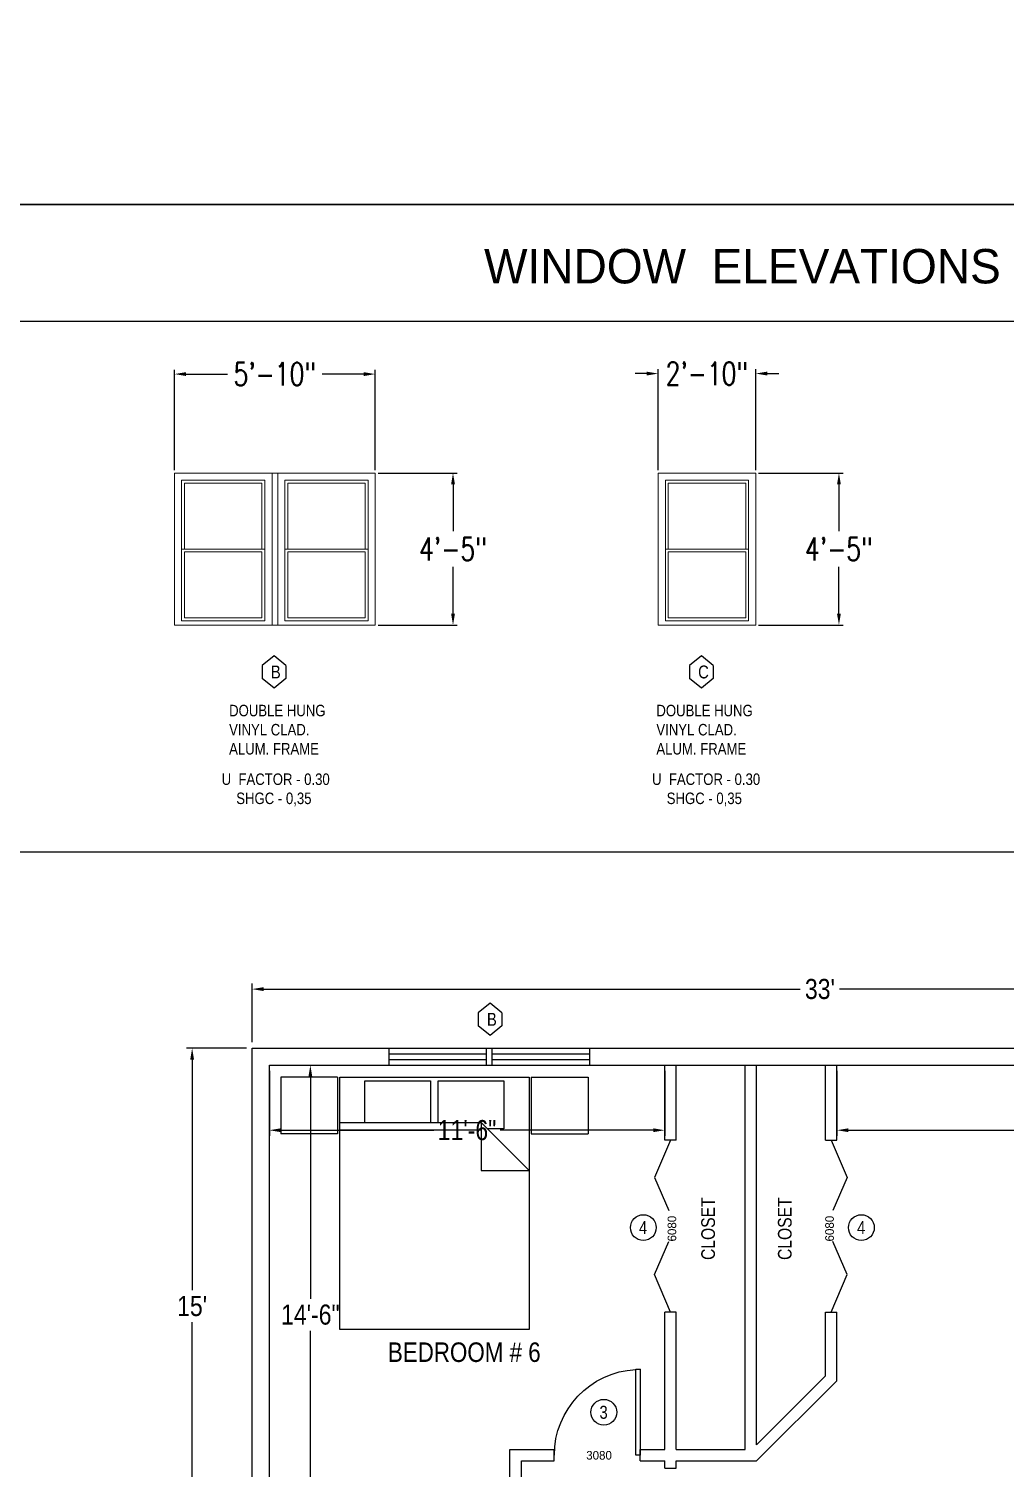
# Model space of a CAD drawing. Header units: inches. Extents: x -1842 to 12195, y -2228 to 2193.
# Drawn here: x 4088 to 4428, y 1054 to 1556 of the extents above; entities that cross this region are included whole.
import ezdxf

# ---------------------------------------------------------------- set-up
doc = ezdxf.new("R2010")
doc.units = ezdxf.units.IN
doc.header["$LTSCALE"] = 6
doc.header["$MEASUREMENT"] = 0
doc.layers.add('A-GLAZ', color=151, linetype='Continuous', lineweight=13)
for name, color, linetype in [('CABS', 23, 'Continuous'), ('DIMENSIONS', 3, 'Continuous'), ('Title Block', 7, 'Continuous'), ('TITLES', 3, 'Continuous'), ('TXT', 4, 'Continuous'), ('windows', 4, 'Continuous')]:
    doc.layers.add(name, color=color, linetype=linetype)
doc.styles.add('ARCH', font='romans.shx', dxfattribs={"width": 0.75, "height": 8})
doc.styles.add('ARCHSTYLSHX', font='ARCHSTYL.SHX')
doc.styles.add('HS-DESIGN-TTLB', font='GOTHIC.TTF')
doc.styles.get("Standard").update_dxf_attribs({"font": 'ARIALN.TTF'})
doc.dimstyles.get("Standard").update_dxf_attribs({"dimtxt": 7, "dimasz": 4, "dimexe": 2, "dimexo": 2, "dimgap": 2, "dimtad": 0, "dimtih": 1, "dimtoh": 1, "dimdec": 0, "dimzin": 0, "dimdsep": 46, "dimlunit": 4, "dimtxsty": 'Standard', "dimcen": 0.09, "dimclrd": 3, "dimclre": 3, "dimclrt": 3, "dimadec": 0, "dimazin": 0, "dimtfac": 1, "dimtdec": 0, "dimtofl": 0, "dimtmove": 0, "dimatfit": 3, "dimfxl": 1, "dimtolj": 1, "dimtzin": 0, "dimarcsym": 0})
doc.dimstyles.new('STANDARD$0', dxfattribs={"dimtxt": 6, "dimasz": 3, "dimexe": 4, "dimexo": 24, "dimgap": 0.5, "dimtad": 1, "dimdec": 1, "dimzin": 3, "dimdsep": 46, "dimlunit": 4, "dimtxsty": 'ARCHSTYLSHX', "dimblk1": 'OBLIQUE', "dimblk2": 'OBLIQUE', "dimsah": 1, "dimcen": 0.0625, "dimdle": 4, "dimadec": 0, "dimazin": 0, "dimtfac": 1, "dimtdec": 1, "dimtofl": 0, "dimtmove": 0, "dimatfit": 3, "dimldrblk": 'OBLIQUE', "dimfxl": 1, "dimfrac": 2, "dimtolj": 1, "dimtzin": 0, "dimlwd": 9, "dimlwe": 13, "dimarcsym": 0})

# ---------------------------------------------------------------- blocks, each defined once
blk = doc.blocks.new('door')
at = {"layer": 'windows'}
for p, q in [((9950.29, 7178.88), (9948.56, 7178.88)), ((9948.56, 7178.88), (9948.56, 7146.97)), ((9950.29, 7178.88), (9948.56, 7178.88)), ((9950.29, 7178.88), (9950.29, 7146.97)), ((9948.56, 7146.97), (9950.29, 7146.97))]:
    blk.add_line(p, q, dxfattribs=at)
blk.add_arc((9950.29, 7178.88), 31.9, 180, 266.8995, dxfattribs=at)
blk = doc.blocks.new('*D105')
at = {"layer": 'Defpoints', "color": 0, "transparency": 16777216}
for p in [(4171.93, 1194.48), (4171.93, 1020.48), (4186.23, 1020.48)]:
    blk.add_point(p, dxfattribs=at)
at = {"layer": 'Title Block', "color": 3, "lineweight": -2, "transparency": 16777216}
for p, q in [((4173.93, 1194.48), (4188.23, 1194.48)), ((4186.23, 1190.48), (4186.23, 1113.05)), ((4186.23, 1024.48), (4186.23, 1101.9)), ((4173.93, 1020.48), (4188.23, 1020.48))]:
    blk.add_line(p, q, dxfattribs=at)
at = {"layer": 'Title Block', "color": 3, "transparency": 16777216}
for points in [[(4185.56, 1190.48), (4186.89, 1190.48), (4186.23, 1194.48)], [(4185.56, 1024.48), (4186.89, 1024.48), (4186.23, 1020.48)]]:
    blk.add_solid(points, dxfattribs=at)
at = {"layer": 'Title Block', "color": 3, "transparency": 16777216, "insert": (4186.23, 1107.48), "char_height": 7, "attachment_point": 5}
blk.add_mtext('\\A1;14\'-6"', dxfattribs=at)
blk = doc.blocks.new('*D106')
at = {"layer": 'Defpoints', "color": 0, "transparency": 16777216}
for p in [(4171.93, 1194.48), (4309.73, 1194.48), (4309.73, 1171.82)]:
    blk.add_point(p, dxfattribs=at)
at = {"layer": 'Title Block', "color": 3, "lineweight": -2, "transparency": 16777216}
for p, q in [((4171.93, 1192.48), (4171.93, 1169.82)), ((4309.73, 1192.48), (4309.73, 1169.82)), ((4175.93, 1171.82), (4229.23, 1171.82)), ((4305.73, 1171.82), (4252.43, 1171.82))]:
    blk.add_line(p, q, dxfattribs=at)
at = {"layer": 'Title Block', "color": 3, "transparency": 16777216}
for points in [[(4175.93, 1172.49), (4175.93, 1171.16), (4171.93, 1171.82)], [(4305.73, 1172.49), (4305.73, 1171.16), (4309.73, 1171.82)]]:
    blk.add_solid(points, dxfattribs=at)
at = {"layer": 'Title Block', "color": 3, "transparency": 16777216, "insert": (4240.83, 1171.82), "char_height": 7, "attachment_point": 5}
blk.add_mtext('\\A1;11\'-6"', dxfattribs=at)
blk = doc.blocks.new('*D107')
at = {"layer": 'Defpoints', "color": 0, "transparency": 16777216}
for p in [(4369.73, 1194.48), (4555.73, 1194.48), (4555.73, 1171.82)]:
    blk.add_point(p, dxfattribs=at)
at = {"layer": 'Title Block', "color": 3, "lineweight": -2, "transparency": 16777216}
for p, q in [((4369.73, 1192.48), (4369.73, 1169.82)), ((4555.73, 1192.48), (4555.73, 1169.82)), ((4373.73, 1171.82), (4451.13, 1171.82)), ((4551.73, 1171.82), (4474.33, 1171.82))]:
    blk.add_line(p, q, dxfattribs=at)
at = {"layer": 'Title Block', "color": 3, "transparency": 16777216}
for points in [[(4373.73, 1172.49), (4373.73, 1171.16), (4369.73, 1171.82)], [(4551.73, 1172.49), (4551.73, 1171.16), (4555.73, 1171.82)]]:
    blk.add_solid(points, dxfattribs=at)
at = {"layer": 'Title Block', "color": 3, "transparency": 16777216, "insert": (4462.73, 1171.82), "char_height": 7, "attachment_point": 5}
blk.add_mtext('\\A1;15\'-6"', dxfattribs=at)
blk = doc.blocks.new('Bed - Queen')
at = {"linetype": 'Continuous'}
for p, q in [((0, -80.00003), (0, 0)), ((0, 0), (59.99999, 0)), ((59.99999, 0), (59.99999, -80.00003)), ((7.99999, -1.2), (28.79998, -1.2)), ((7.99999, -14.4), (7.99999, -1.2)), ((28.79998, -1.2), (28.79998, -14.4)), ((31.19999, -1.2), (51.99999, -1.2)), ((31.19999, -14.4), (31.19999, -1.2)), ((51.99999, -1.2), (51.99999, -16.4)), ((0, -14.4), (44.8, -14.4)), ((44.8, -16.8), (0, -16.8)), ((59.99999, -29.6), (44.8, -14.4)), ((44.8, -14.4), (44.8, -29.6)), ((51.99999, -16.4), (46.79936, -16.4)), ((44.8, -29.6), (59.99999, -29.6)), ((59.99999, -80.00003), (0, -80.00003))]:
    blk.add_line(p, q, dxfattribs=at)
blk = doc.blocks.new('*D111')
at = {"layer": 'Defpoints', "color": 0, "transparency": 16777216}
for p in [(4165.93, 1200.48), (4145.02, 1020.48), (4165.93, 1020.48)]:
    blk.add_point(p, dxfattribs=at)
at = {"layer": 'Title Block', "color": 3, "lineweight": -2, "transparency": 16777216}
for p, q in [((4163.93, 1200.48), (4143.02, 1200.48)), ((4145.02, 1196.48), (4145.02, 1116.05)), ((4145.02, 1024.48), (4145.02, 1104.9)), ((4163.93, 1020.48), (4143.02, 1020.48))]:
    blk.add_line(p, q, dxfattribs=at)
at = {"layer": 'Title Block', "color": 3, "transparency": 16777216}
for points in [[(4144.36, 1196.48), (4145.69, 1196.48), (4145.02, 1200.48)], [(4144.36, 1024.48), (4145.69, 1024.48), (4145.02, 1020.48)]]:
    blk.add_solid(points, dxfattribs=at)
at = {"layer": 'Title Block', "color": 3, "transparency": 16777216, "insert": (4145.02, 1110.48), "char_height": 7, "attachment_point": 5}
blk.add_mtext("\\A1;15'", dxfattribs=at)
blk = doc.blocks.new('*D112')
at = {"layer": 'Defpoints', "color": 0, "transparency": 16777216}
for p in [(4561.73, 1221.03), (4165.93, 1200.48), (4561.73, 1200.48)]:
    blk.add_point(p, dxfattribs=at)
at = {"layer": 'Title Block', "color": 3, "lineweight": -2, "transparency": 16777216}
for p, q in [((4165.93, 1202.48), (4165.93, 1223.03)), ((4169.93, 1221.03), (4356.96, 1221.03)), ((4557.73, 1221.03), (4370.7, 1221.03)), ((4561.73, 1202.48), (4561.73, 1223.03))]:
    blk.add_line(p, q, dxfattribs=at)
at = {"layer": 'Title Block', "color": 3, "transparency": 16777216}
for points in [[(4169.93, 1221.7), (4169.93, 1220.36), (4165.93, 1221.03)], [(4557.73, 1221.7), (4557.73, 1220.36), (4561.73, 1221.03)]]:
    blk.add_solid(points, dxfattribs=at)
at = {"layer": 'Title Block', "color": 3, "transparency": 16777216, "insert": (4363.83, 1221.03), "char_height": 7, "attachment_point": 5}
blk.add_mtext("\\A1;33'", dxfattribs=at)
blk = doc.blocks.new('*D204')
at = {"layer": 'Defpoints', "color": 0, "transparency": 16777216}
for p in [(4208.86, 1435.5), (4138.86, 1401), (4208.86, 1401)]:
    blk.add_point(p, dxfattribs=at)
at = {"layer": 'DIMENSIONS', "color": 0, "lineweight": -2, "transparency": 16777216}
for p, q in [((4138.86, 1402), (4138.86, 1437)), ((4208.86, 1402), (4208.86, 1437)), ((4142.86, 1435.5), (4157.36, 1435.5)), ((4204.86, 1435.5), (4190.36, 1435.5))]:
    blk.add_line(p, q, dxfattribs=at)
at = {"layer": 'DIMENSIONS', "color": 0, "transparency": 16777216}
for points in [[(4142.86, 1436.17), (4142.86, 1434.83), (4138.86, 1435.5)], [(4204.86, 1436.17), (4204.86, 1434.83), (4208.86, 1435.5)]]:
    blk.add_solid(points, dxfattribs=at)
at = {"layer": 'DIMENSIONS', "color": 0, "transparency": 16777216, "insert": (4173.86, 1435.5), "char_height": 8, "attachment_point": 5, "style": 'ARCH'}
blk.add_mtext('\\A1;5\'-10"', dxfattribs=at)
blk = doc.blocks.new('*D205')
at = {"layer": 'Defpoints', "color": 0, "transparency": 16777216}
for p in [(4208.86, 1401), (4235.95, 1401), (4208.86, 1348)]:
    blk.add_point(p, dxfattribs=at)
at = {"layer": 'DIMENSIONS', "color": 0, "lineweight": -2, "transparency": 16777216}
for p, q in [((4209.86, 1401), (4237.45, 1401)), ((4235.95, 1397), (4235.95, 1380.76)), ((4235.95, 1352), (4235.95, 1368.24)), ((4209.86, 1348), (4237.45, 1348))]:
    blk.add_line(p, q, dxfattribs=at)
at = {"layer": 'DIMENSIONS', "color": 0, "transparency": 16777216}
for points in [[(4235.28, 1397), (4236.62, 1397), (4235.95, 1401)], [(4235.28, 1352), (4236.62, 1352), (4235.95, 1348)]]:
    blk.add_solid(points, dxfattribs=at)
at = {"layer": 'DIMENSIONS', "color": 0, "transparency": 16777216, "insert": (4235.95, 1374.5), "char_height": 8, "attachment_point": 5, "style": 'ARCH'}
blk.add_mtext('\\A1;4\'-5"', dxfattribs=at)
blk = doc.blocks.new('*D206')
at = {"layer": 'Defpoints', "color": 0, "transparency": 16777216}
for p in [(4341.45, 1435.68), (4307.45, 1401), (4341.45, 1401)]:
    blk.add_point(p, dxfattribs=at)
at = {"layer": 'DIMENSIONS', "color": 0, "lineweight": -2, "transparency": 16777216}
for p, q in [((4303.45, 1435.68), (4299.45, 1435.68)), ((4307.45, 1402), (4307.45, 1437.18)), ((4341.45, 1402), (4341.45, 1437.18)), ((4345.45, 1435.68), (4349.45, 1435.68))]:
    blk.add_line(p, q, dxfattribs=at)
at = {"layer": 'DIMENSIONS', "color": 0, "transparency": 16777216}
for points in [[(4303.45, 1436.35), (4303.45, 1435.01), (4307.45, 1435.68)], [(4345.45, 1436.35), (4345.45, 1435.01), (4341.45, 1435.68)]]:
    blk.add_solid(points, dxfattribs=at)
at = {"layer": 'DIMENSIONS', "color": 0, "transparency": 16777216, "insert": (4324.45, 1435.68), "char_height": 8, "attachment_point": 5, "style": 'ARCH'}
blk.add_mtext('\\A1;2\'-10"', dxfattribs=at)
blk = doc.blocks.new('*D207')
at = {"layer": 'Defpoints', "color": 0, "transparency": 16777216}
for p in [(4341.45, 1401), (4341.45, 1348), (4370.45, 1348)]:
    blk.add_point(p, dxfattribs=at)
at = {"layer": 'DIMENSIONS', "color": 0, "lineweight": -2, "transparency": 16777216}
for p, q in [((4342.45, 1401), (4371.95, 1401)), ((4370.45, 1397), (4370.45, 1380.76)), ((4370.45, 1352), (4370.45, 1368.24)), ((4342.45, 1348), (4371.95, 1348))]:
    blk.add_line(p, q, dxfattribs=at)
at = {"layer": 'DIMENSIONS', "color": 0, "transparency": 16777216}
for points in [[(4369.78, 1397), (4371.12, 1397), (4370.45, 1401)], [(4369.78, 1352), (4371.12, 1352), (4370.45, 1348)]]:
    blk.add_solid(points, dxfattribs=at)
at = {"layer": 'DIMENSIONS', "color": 0, "transparency": 16777216, "insert": (4370.45, 1374.5), "char_height": 8, "attachment_point": 5, "style": 'ARCH'}
blk.add_mtext('\\A1;4\'-5"', dxfattribs=at)

msp = doc.modelspace()

# ---------------------------------------------------------------- hatches: boundary and pattern name
at = {"layer": 'Title Block'}
h = msp.add_hatch(dxfattribs=at)
h.set_pattern_fill('ANSI31', color=256, scale=50)
h.paths.add_polyline_path([(4826.7507105, 1985.640667), (4905.8827772, 1985.640667), (4905.8827772, 1999.7988958), (4826.7507105, 1999.7988958)], flags=9)
h.paths.add_polyline_path([(4836.7533757, 1799.3348126), (4896.4387532, 1799.3348126), (4896.4387532, 1813.4930414), (4836.7533757, 1813.4930414)], flags=9)
h.paths.add_polyline_path([(4846.7086137, 1595.1274188), (4883.4448569, 1595.1274188), (4883.4448569, 1609.2856476), (4846.7086137, 1609.2856476)], flags=9)
h.paths.add_polyline_path([(5109.6920186, 1827.6377844), (5180.6920186, 1827.6377844), (5180.6920186, 1833.6377844), (5109.6920186, 1833.6377844)], flags=9)
h.paths.add_polyline_path([(5109.6920186, 1834.6377844), (5288.6920186, 1834.6377844), (5288.6920186, 1840.6377844), (5109.6920186, 1840.6377844)], flags=9)
h.paths.add_polyline_path([(5109.5967805, 1841.1615939), (5285.5015424, 1841.1615939), (5285.5015424, 1847.7330225), (5109.5967805, 1847.7330225)], flags=9)
h.paths.add_polyline_path([(5099.6920186, 1848.6377844), (5107.12059, 1848.6377844), (5107.12059, 1854.6377844), (5099.6920186, 1854.6377844)], flags=9)
h.paths.add_polyline_path([(5109.6920186, 1848.6377844), (5274.4063043, 1848.6377844), (5274.4063043, 1854.6377844), (5109.6920186, 1854.6377844)], flags=9)
h.paths.add_polyline_path([(5109.5967805, 1856.1615939), (5268.9301139, 1856.1615939), (5268.9301139, 1862.7330225), (5109.5967805, 1862.7330225)], flags=9)
h.paths.add_polyline_path([(5109.6920186, 1863.6377844), (5286.8348758, 1863.6377844), (5286.8348758, 1869.6377844), (5109.6920186, 1869.6377844)], flags=9)
h.paths.add_polyline_path([(5099.6920186, 1870.6377844), (5107.12059, 1870.6377844), (5107.12059, 1876.6377844), (5099.6920186, 1876.6377844)], flags=9)
h.paths.add_polyline_path([(5109.5015424, 1870.4473082), (5281.1682091, 1870.4473082), (5281.1682091, 1877.5901653), (5109.5015424, 1877.5901653)], flags=9)
h.paths.add_polyline_path([(5109.5015424, 1877.6854034), (5178.1682091, 1877.6854034), (5178.1682091, 1884.8282606), (5109.5015424, 1884.8282606)], flags=9)
h.paths.add_polyline_path([(5109.5015424, 1884.6854034), (5293.7396377, 1884.6854034), (5293.7396377, 1891.8282606), (5109.5015424, 1891.8282606)], flags=9)
h.paths.add_polyline_path([(5099.6920186, 1892.6377844), (5107.12059, 1892.6377844), (5107.12059, 1898.6377844), (5099.6920186, 1898.6377844)], flags=9)
h.paths.add_polyline_path([(5109.5015424, 1891.6854034), (5283.1682091, 1891.6854034), (5283.1682091, 1898.8282606), (5109.5015424, 1898.8282606)], flags=9)
h.paths.add_polyline_path([(5109.6920186, 1900.6377844), (5194.9777329, 1900.6377844), (5194.9777329, 1906.6377844), (5109.6920186, 1906.6377844)], flags=9)
h.paths.add_polyline_path([(5099.6920186, 1907.6377844), (5107.12059, 1907.6377844), (5107.12059, 1913.6377844), (5099.6920186, 1913.6377844)], flags=9)
h.paths.add_polyline_path([(5109.6920186, 1907.6377844), (5292.4063043, 1907.6377844), (5292.4063043, 1913.6377844), (5109.6920186, 1913.6377844)], flags=9)
h.paths.add_polyline_path([(5109.5015424, 1914.6854034), (5170.3110662, 1914.6854034), (5170.3110662, 1921.8282606), (5109.5015424, 1921.8282606)], flags=9)
h.paths.add_polyline_path([(5109.6920186, 1922.6377844), (5289.5491615, 1922.6377844), (5289.5491615, 1928.6377844), (5109.6920186, 1928.6377844)], flags=9)
h.paths.add_polyline_path([(5099.6920186, 1929.6377844), (5107.12059, 1929.6377844), (5107.12059, 1935.6377844), (5099.6920186, 1935.6377844)], flags=9)
h.paths.add_polyline_path([(5109.5967805, 1929.1615939), (5284.3586853, 1929.1615939), (5284.3586853, 1935.7330225), (5109.5967805, 1935.7330225)], flags=9)
h.paths.add_polyline_path([(5109.6920186, 1937.6377844), (5202.12059, 1937.6377844), (5202.12059, 1943.6377844), (5109.6920186, 1943.6377844)], flags=9)
h.paths.add_polyline_path([(5109.6920186, 1944.6377844), (5289.8348758, 1944.6377844), (5289.8348758, 1950.6377844), (5109.6920186, 1950.6377844)], flags=9)
h.paths.add_polyline_path([(5099.6920186, 1951.6377844), (5107.12059, 1951.6377844), (5107.12059, 1957.6377844), (5099.6920186, 1957.6377844)], flags=9)
h.paths.add_polyline_path([(5109.6920186, 1951.6377844), (5290.8348758, 1951.6377844), (5290.8348758, 1957.6377844), (5109.6920186, 1957.6377844)], flags=9)
h.paths.add_polyline_path([(5109.6920186, 1959.6377844), (5250.4063043, 1959.6377844), (5250.4063043, 1965.6377844), (5109.6920186, 1965.6377844)], flags=9)
h.paths.add_polyline_path([(5109.6920186, 1966.6377844), (5281.2634472, 1966.6377844), (5281.2634472, 1972.6377844), (5109.6920186, 1972.6377844)], flags=9)
h.paths.add_polyline_path([(5099.6920186, 1973.6377844), (5106.5491615, 1973.6377844), (5106.5491615, 1979.6377844), (5099.6920186, 1979.6377844)], flags=9)
h.paths.add_polyline_path([(5109.6920186, 1973.6377844), (5286.5491615, 1973.6377844), (5286.5491615, 1979.6377844), (5109.6920186, 1979.6377844)], flags=9)
h.paths.add_polyline_path([(5109.5015424, 1980.6854034), (5241.3110662, 1980.6854034), (5241.3110662, 1987.8282606), (5109.5015424, 1987.8282606)], flags=9)
h.paths.add_polyline_path([(5099.6920186, 1988.6377844), (5107.12059, 1988.6377844), (5107.12059, 1994.6377844), (5099.6920186, 1994.6377844)], flags=9)
h.paths.add_polyline_path([(5109.1682091, 1986.7806415), (5288.2158281, 1986.7806415), (5288.2158281, 1995.9234987), (5109.1682091, 1995.9234987)], flags=9)
h.paths.add_polyline_path([(5109.6920186, 1996.6377844), (5221.12059, 1996.6377844), (5221.12059, 2002.6377844), (5109.6920186, 2002.6377844)], flags=9)
h.paths.add_polyline_path([(5099.6920186, 2003.6377844), (5104.8348758, 2003.6377844), (5104.8348758, 2009.6377844), (5099.6920186, 2009.6377844)], flags=9)
h.paths.add_polyline_path([(5109.6920186, 2003.6377844), (5292.8348758, 2003.6377844), (5292.8348758, 2009.6377844), (5109.6920186, 2009.6377844)], flags=9)
h.paths.add_polyline_path([(5109.5015424, 2008.6854034), (5248.1682091, 2008.6854034), (5248.1682091, 2015.8282606), (5109.5015424, 2015.8282606)], flags=9)
h.paths.add_polyline_path([(5109.6920186, 2016.6377844), (5279.8348758, 2016.6377844), (5279.8348758, 2022.6377844), (5109.6920186, 2022.6377844)], flags=9)
h.paths.add_polyline_path([(5109.5015424, 2022.6854034), (5291.1682091, 2022.6854034), (5291.1682091, 2029.8282606), (5109.5015424, 2029.8282606)], flags=9)
h.paths.add_polyline_path([(5099.6920186, 2030.6377844), (5104.8348758, 2030.6377844), (5104.8348758, 2036.6377844), (5099.6920186, 2036.6377844)], flags=9)
h.paths.add_polyline_path([(5109.6920186, 2030.6377844), (5274.6920186, 2030.6377844), (5274.6920186, 2036.6377844), (5109.6920186, 2036.6377844)], flags=9)
h.paths.add_polyline_path([(5109.1682091, 2036.7806415), (5262.5015424, 2036.7806415), (5262.5015424, 2045.9234987), (5109.1682091, 2045.9234987)], flags=9)
h.paths.add_polyline_path([(5109.6920186, 2045.6377844), (5283.4063043, 2045.6377844), (5283.4063043, 2051.6377844), (5109.6920186, 2051.6377844)], flags=9)
h.paths.add_polyline_path([(5109.6920186, 2052.6377844), (5292.4063043, 2052.6377844), (5292.4063043, 2058.6377844), (5109.6920186, 2058.6377844)], flags=9)
h.paths.add_polyline_path([(5109.5967805, 2059.1615939), (5293.7872567, 2059.1615939), (5293.7872567, 2065.7330225), (5109.5967805, 2065.7330225)], flags=9)
h.paths.add_polyline_path([(5099.6920186, 2066.6377844), (5104.8348758, 2066.6377844), (5104.8348758, 2072.6377844), (5099.6920186, 2072.6377844)], flags=9)
h.paths.add_polyline_path([(5109.6920186, 2066.6377844), (5271.6920186, 2066.6377844), (5271.6920186, 2072.6377844), (5109.6920186, 2072.6377844)], flags=9)
h.paths.add_polyline_path([(5109.5967805, 2076.1615939), (5169.2158281, 2076.1615939), (5169.2158281, 2082.7330225), (5109.5967805, 2082.7330225)], flags=9)
h.paths.add_polyline_path([(5109.6920186, 2083.6377844), (5289.2634472, 2083.6377844), (5289.2634472, 2089.6377844), (5109.6920186, 2089.6377844)], flags=9)
h.paths.add_polyline_path([(5099.6920186, 2090.6377844), (5104.8348758, 2090.6377844), (5104.8348758, 2096.6377844), (5099.6920186, 2096.6377844)], flags=9)
h.paths.add_polyline_path([(5109.5967805, 2090.1615939), (5286.6443996, 2090.1615939), (5286.6443996, 2096.7330225), (5109.5967805, 2096.7330225)], flags=9)
h.paths.add_polyline_path([(5109.6920186, 2098.6377844), (5177.4063043, 2098.6377844), (5177.4063043, 2104.6377844), (5109.6920186, 2104.6377844)], flags=9)
h.paths.add_polyline_path([(5099.6920186, 2105.6377844), (5104.8348758, 2105.6377844), (5104.8348758, 2111.6377844), (5099.6920186, 2111.6377844)], flags=9)
h.paths.add_polyline_path([(5109.6920186, 2105.6377844), (5289.5491615, 2105.6377844), (5289.5491615, 2111.6377844), (5109.6920186, 2111.6377844)], flags=9)
h.paths.add_polyline_path([(5109.6920186, 2113.6377844), (5255.12059, 2113.6377844), (5255.12059, 2119.6377844), (5109.6920186, 2119.6377844)], flags=9)
h.paths.add_polyline_path([(5099.6920186, 2120.6377844), (5104.8348758, 2120.6377844), (5104.8348758, 2126.6377844), (5099.6920186, 2126.6377844)], flags=9)
h.paths.add_polyline_path([(5109.5967805, 2120.1615939), (5286.5015424, 2120.1615939), (5286.5015424, 2126.7330225), (5109.5967805, 2126.7330225)], flags=9)
h.paths.add_polyline_path([(5109.6920186, 2128.6377844), (5131.4063043, 2128.6377844), (5131.4063043, 2134.6377844), (5109.6920186, 2134.6377844)], flags=9)
h.paths.add_polyline_path([(5109.5015424, 2134.6854034), (5289.5967805, 2134.6854034), (5289.5967805, 2141.8282606), (5109.5015424, 2141.8282606)], flags=9)
h.paths.add_polyline_path([(5099.6920186, 2142.6377844), (5104.8348758, 2142.6377844), (5104.8348758, 2148.6377844), (5099.6920186, 2148.6377844)], flags=9)
h.paths.add_polyline_path([(5109.6920186, 2142.6377844), (5291.8348758, 2142.6377844), (5291.8348758, 2148.6377844), (5109.6920186, 2148.6377844)], flags=9)
h.paths.add_polyline_path([(5099.6920186, 2157.6377844), (5104.8348758, 2157.6377844), (5104.8348758, 2163.6377844), (5099.6920186, 2163.6377844)], flags=9)
h.paths.add_polyline_path([(5109.6920186, 2150.6377844), (5266.4063043, 2150.6377844), (5266.4063043, 2156.6377844), (5109.6920186, 2156.6377844)], flags=9)
h.paths.add_polyline_path([(5109.6920186, 2157.6377844), (5285.8348758, 2157.6377844), (5285.8348758, 2163.6377844), (5109.6920186, 2163.6377844)], flags=9)
h.paths.add_polyline_path([(5099.6920186, 2172.6377844), (5104.2634472, 2172.6377844), (5104.2634472, 2178.6377844), (5099.6920186, 2178.6377844)], flags=9)
h.paths.add_polyline_path([(5109.5967805, 2165.1615939), (5217.9301139, 2165.1615939), (5217.9301139, 2171.7330225), (5109.5967805, 2171.7330225)], flags=9)
h.paths.add_polyline_path([(5109.6920186, 2172.6377844), (5293.5491615, 2172.6377844), (5293.5491615, 2178.6377844), (5109.6920186, 2178.6377844)], flags=9)
h.paths.add_polyline_path([(5160.6920186, 2184.1377844), (5236.5491615, 2184.1377844), (5236.5491615, 2193.1377844), (5160.6920186, 2193.1377844)], flags=9)
h.paths.add_polyline_path([(4604.4772556, 2030.8894249), (4646.8266891, 2030.8894249), (4646.8266891, 2067.8375157), (4604.4772556, 2067.8375157)], flags=9)
h.paths.add_polyline_path([(4255.1963426, 1954.1766336), (4323.5380946, 1954.1766336), (4323.5380946, 1968.3348625), (4255.1963426, 1968.3348625)], flags=9)
h.paths.add_polyline_path([(4737.0767906, 2112.2132346), (4737.0767906, 2142.6377039), (4725.7418624, 2142.6377039), (4725.7418624, 2112.2132346)], flags=9)
h.paths.add_polyline_path([(4736.4413133, 1975.3171946), (4736.4413133, 2005.3659771), (4725.106385, 2005.3659771), (4725.106385, 1975.3171946)], flags=9)
h.paths.add_polyline_path([(4389.5736684, 1789.4813601), (4389.5736684, 1817.9114733), (4379.6629082, 1817.9114733), (4379.6629082, 1789.4813601)], flags=9)
h.paths.add_polyline_path([(4364.894185, 1783.3087512), (4372.2405351, 1783.3087512), (4372.2405351, 1791.9150012), (4364.894185, 1791.9150012)], flags=9)
h.paths.add_polyline_path([(4364.7835549, 1812.9507858), (4371.0761859, 1812.9507858), (4371.0761859, 1821.5570358), (4364.7835549, 1821.5570358)], flags=9)
h.paths.add_polyline_path([(4581.1014509, 1707.2454704), (4581.1014509, 1734.515196), (4574.2148548, 1734.515196), (4574.2148548, 1707.2454704)], flags=9)
h.paths.add_polyline_path([(4583.1035672, 1657.1640349), (4583.1035672, 1684.4305738), (4576.2169711, 1684.4305738), (4576.2169711, 1657.1640349)], flags=9)
h.paths.add_polyline_path([(4574.438403, 1710.3707888), (4574.438403, 1731.654019), (4569.0057632, 1731.654019), (4569.0057632, 1710.3707888)], flags=9)
h.paths.add_polyline_path([(4590.6822276, 1796.0647293), (4607.0744527, 1796.0647293), (4607.0744527, 1803.8256434), (4590.6822276, 1803.8256434)], flags=9)
h.paths.add_polyline_path([(4426.5237589, 1991.7223885), (4426.5237589, 2012.190132), (4415.1888307, 2012.190132), (4415.1888307, 1991.7223885)], flags=9)
h.paths.add_polyline_path([(4483.5050339, 1958.5205861), (4483.5050339, 1988.5693687), (4472.1701057, 1988.5693687), (4472.1701057, 1958.5205861)], flags=9)
h.paths.add_polyline_path([(4336.0597443, 1622.0238162), (4336.0597443, 1646.9097914), (4329.5628138, 1646.9097914), (4329.5628138, 1622.0238162)], flags=9)
h.paths.add_polyline_path([(4225.1461009, 1709.1894307), (4250.1874244, 1709.1894307), (4250.1874244, 1723.3476595), (4225.1461009, 1723.3476595)], flags=9)
h.paths.add_polyline_path([(4441.4466051, 1649.6832765), (4500.6819996, 1649.6832765), (4500.6819996, 1663.8415053), (4441.4466051, 1663.8415053)], flags=9)
h.paths.add_polyline_path([(4720.4098946, 1600.6377967), (4744.6087757, 1600.6377967), (4744.6087757, 1610.5485569), (4720.4098946, 1610.5485569)], flags=9)
h.paths.add_polyline_path([(4749.0126898, 1835.5893056), (4757.7054247, 1835.5893056), (4757.7054247, 1839.975192), (4749.0126898, 1839.975192)], flags=9)
h.paths.add_polyline_path([(4640.7457049, 1636.5267358), (4640.7457049, 1654.258006), (4634.2487744, 1654.258006), (4634.2487744, 1636.5267358)], flags=9)
h.paths.add_polyline_path([(4670.5345249, 1822.6561542), (4720.2506908, 1822.6561542), (4720.2506908, 1836.814383), (4670.5345249, 1836.814383)], flags=9)
h.paths.add_polyline_path([(4551.0175844, 1833.3605269), (4588.6027646, 1833.3605269), (4588.6027646, 1847.5187558), (4551.0175844, 1847.5187558)], flags=9)
h.paths.add_polyline_path([(4720.2580962, 1660.1434608), (4746.5983397, 1660.1434608), (4746.5983397, 1674.3016896), (4720.2580962, 1674.3016896)], flags=9)
h.paths.add_polyline_path([(4485.176953, 1756.6867625), (4496.3834816, 1756.6867625), (4496.3834816, 1764.1867625), (4485.176953, 1764.1867625)], flags=9)
h.paths.add_polyline_path([(4614.318218, 1702.7812388), (4614.318218, 1715.1994315), (4608.052666, 1715.1994315), (4608.052666, 1702.7812388)], flags=9)
h.paths.add_polyline_path([(4614.2648417, 1661.3820919), (4614.2648417, 1667.674332), (4607.9992898, 1667.674332), (4607.9992898, 1661.3820919)], flags=9)
h.paths.add_polyline_path([(4343.8236273, 1709.6744168), (4368.8649508, 1709.6744168), (4368.8649508, 1723.8326456), (4343.8236273, 1723.8326456)], flags=9)
h.paths.add_polyline_path([(4359.5773761, 1546.8754924), (4379.3634403, 1546.8754924), (4379.3634403, 1554.6364065), (4359.5773761, 1554.6364065)], flags=9)
h.paths.add_polyline_path([(4248.5659842, 1968.5038992), (4329.0108879, 1968.5038992), (4329.0108879, 1982.6621281), (4248.5659842, 1982.6621281)], flags=9)
h.paths.add_polyline_path([(4592.3193826, 1982.9892155), (4639.8598574, 1982.9892155), (4639.8598574, 1997.1474443), (4592.3193826, 1997.1474443)], flags=9)
h.paths.add_polyline_path([(4555.9237778, 1211.0916615), (4711.3587176, 1211.0916615), (4711.3587176, 1248.9032284), (4555.9237778, 1248.9032284)], flags=9)
h.paths.add_polyline_path([(4399.6191951, 1362.4609757), (4399.6191951, 1431.2063207), (4389.7084349, 1431.2063207), (4389.7084349, 1362.4609757)], flags=9)
h.paths.add_polyline_path([(4268.5759978, 1572.670283), (4316.9886047, 1572.670283), (4316.9886047, 1598.2837498), (4268.5759978, 1598.2837498)], flags=9)
h.paths.add_polyline_path([(4533.9038794, 1541.6279956), (4585.9678434, 1541.6279956), (4585.9678434, 1551.5387558), (4533.9038794, 1551.5387558)], flags=9)
h.paths.add_polyline_path([(4985.4424175, 1799.395771), (4985.4424175, 1821.8368299), (4978.9454869, 1821.8368299), (4978.9454869, 1799.395771)], flags=9)
h.paths.add_polyline_path([(4520.6437103, 1231.0410788), (4541.5218995, 1231.0410788), (4541.5218995, 1250.0734066), (4520.6437103, 1250.0734066)], flags=9)
h.paths.add_polyline_path([(4526.2526816, 1247.6618239), (4536.6481241, 1247.6618239), (4536.6481241, 1266.6941517), (4526.2526816, 1266.6941517)], flags=9)
h.paths.add_polyline_path([(4828.1036479, 1234.7139598), (4899.3772481, 1234.7139598), (4899.3772481, 1248.8721887), (4828.1036479, 1248.8721887)], flags=9)
h.paths.add_polyline_path([(4554.0133493, 1241.9691864), (4795.9233764, 1241.9691864), (4795.9233764, 1279.7807532), (4554.0133493, 1279.7807532)], flags=9)
h.paths.add_polyline_path([(4093.6833963, 1129.7169723), (4104.0579472, 1129.7169723), (4104.0579472, 1145.7055122), (4093.6833963, 1145.7055122)], flags=9)
h.paths.add_polyline_path([(4104.5834202, 1128.1050385), (4187.3939537, 1128.1050385), (4187.3939537, 1146.7583351), (4104.5834202, 1146.7583351)], flags=9)

# ---------------------------------------------------------------- linework, layer by layer
for p, q in [((3852.3612751, 1453.9378345), (5347.0205098, 1453.9378345)), ((4099.1046098, 1453.9378345), (4599.4908925, 1453.9378345)), ((3852.3612751, 1268.9201451), (5347.0205098, 1268.9201451))]:
    msp.add_line(p, q)
msp.add_lwpolyline([(3851.9612751, 1494.6223555, 0.5, 0.5, 0), (5347.0205098, 1494.6223555, 0, 0, 0), (5347.0205098, 368.173134, 0.5, 0.5, 0), (3851.9612751, 368.173134, 0.5, 0.5, 0)], format="xyseb")
at = {"layer": 'A-GLAZ', "lineweight": 9}
for p, q in [((4172.8608123, 1401), (4138.8608123, 1401)), ((4138.8608123, 1401), (4172.8608123, 1401)), ((4138.8608123, 1401), (4172.8608123, 1401)), ((4138.8608123, 1348), (4138.8608123, 1401)), ((4172.8608123, 1401), (4172.8608123, 1348)), ((4172.8608123, 1401), (4174.8608123, 1401)), ((4208.8608123, 1401), (4174.8608123, 1401)), ((4174.8608123, 1401), (4208.8608123, 1401)), ((4174.8608123, 1401), (4208.8608123, 1401)), ((4174.8608123, 1348), (4174.8608123, 1401)), ((4208.8608123, 1401), (4208.8608123, 1348)), ((4341.4484551, 1401), (4307.4484551, 1401)), ((4307.4484551, 1401), (4341.4484551, 1401)), ((4307.4484551, 1401), (4341.4484551, 1401)), ((4307.4484551, 1348), (4307.4484551, 1401)), ((4341.4484551, 1401), (4341.4484551, 1348)), ((4170.3608123, 1398.5), (4141.3608123, 1398.5)), ((4141.3608123, 1374.5), (4141.3608123, 1398.5)), ((4142.3608123, 1397.5), (4142.3608123, 1374.5)), ((4142.3608123, 1397.5), (4169.3608123, 1397.5)), ((4169.3608123, 1397.5), (4169.3608123, 1374.5)), ((4170.3608123, 1374.5), (4170.3608123, 1398.5)), ((4206.3608123, 1398.5), (4177.3608123, 1398.5)), ((4177.3608123, 1374.5), (4177.3608123, 1398.5)), ((4178.3608123, 1397.5), (4178.3608123, 1374.5)), ((4178.3608123, 1397.5), (4205.3608123, 1397.5)), ((4205.3608123, 1397.5), (4205.3608123, 1374.5)), ((4206.3608123, 1374.5), (4206.3608123, 1398.5)), ((4338.9484551, 1398.5), (4309.9484551, 1398.5)), ((4309.9484551, 1374.5), (4309.9484551, 1398.5)), ((4310.9484551, 1397.5), (4310.9484551, 1374.5)), ((4310.9484551, 1397.5), (4337.9484551, 1397.5)), ((4337.9484551, 1397.5), (4337.9484551, 1374.5)), ((4338.9484551, 1374.5), (4338.9484551, 1398.5)), ((4141.3608123, 1374.5), (4141.3608123, 1349.5)), ((4141.3608123, 1374.5), (4170.3608123, 1374.5)), ((4142.3608123, 1373.5), (4142.3608123, 1350.5)), ((4142.3608123, 1373.5), (4169.3608123, 1373.5)), ((4169.3608123, 1350.5), (4169.3608123, 1373.5)), ((4170.3608123, 1349.5), (4170.3608123, 1374.5)), ((4177.3608123, 1374.5), (4177.3608123, 1349.5)), ((4177.3608123, 1374.5), (4206.3608123, 1374.5)), ((4178.3608123, 1373.5), (4178.3608123, 1350.5)), ((4178.3608123, 1373.5), (4205.3608123, 1373.5)), ((4205.3608123, 1350.5), (4205.3608123, 1373.5)), ((4206.3608123, 1349.5), (4206.3608123, 1374.5)), ((4309.9484551, 1374.5), (4309.9484551, 1349.5)), ((4309.9484551, 1374.5), (4338.9484551, 1374.5)), ((4310.9484551, 1373.5), (4310.9484551, 1350.5)), ((4310.9484551, 1373.5), (4337.9484551, 1373.5)), ((4337.9484551, 1350.5), (4337.9484551, 1373.5)), ((4338.9484551, 1349.5), (4338.9484551, 1374.5)), ((4142.3608123, 1350.5), (4169.3608123, 1350.5)), ((4178.3608123, 1350.5), (4205.3608123, 1350.5)), ((4310.9484551, 1350.5), (4337.9484551, 1350.5)), ((4138.8608123, 1348), (4172.8608123, 1348)), ((4172.8608123, 1348), (4138.8608123, 1348)), ((4138.8608123, 1348), (4172.8608123, 1348)), ((4172.8608123, 1348), (4138.8608123, 1348)), ((4141.3608123, 1349.5), (4170.3608123, 1349.5)), ((4172.8608123, 1348), (4174.8608123, 1348)), ((4174.8608123, 1348), (4208.8608123, 1348)), ((4208.8608123, 1348), (4174.8608123, 1348)), ((4174.8608123, 1348), (4208.8608123, 1348)), ((4208.8608123, 1348), (4174.8608123, 1348)), ((4177.3608123, 1349.5), (4206.3608123, 1349.5)), ((4307.4484551, 1348), (4341.4484551, 1348)), ((4341.4484551, 1348), (4307.4484551, 1348)), ((4307.4484551, 1348), (4341.4484551, 1348)), ((4341.4484551, 1348), (4307.4484551, 1348)), ((4309.9484551, 1349.5), (4338.9484551, 1349.5))]:
    msp.add_line(p, q, dxfattribs=at)
at = {"layer": 'CABS'}
for p, q in [((4195.7031309, 1190.3710237), (4175.9031309, 1190.3710237)), ((4175.9031309, 1190.3710237), (4175.9031309, 1170.5710237)), ((4195.7031309, 1190.3710237), (4195.7031309, 1170.5710237)), ((4263.2267262, 1190.3710237), (4283.0267262, 1190.3710237)), ((4263.2267262, 1190.3710237), (4263.2267262, 1170.5710237)), ((4283.0267262, 1190.3710237), (4283.0267262, 1170.5710237)), ((4195.7031309, 1170.5710237), (4175.9031309, 1170.5710237)), ((4263.2267262, 1170.5710237), (4283.0267262, 1170.5710237))]:
    msp.add_line(p, q, dxfattribs=at)
at = {"layer": 'Title Block'}
for p, q in [((4165.9317762, 1200.4778393), (4561.7317762, 1200.4778393)), ((4165.9317762, 1020.4778393), (4165.9317762, 1200.4778393)), ((4213.519419, 1200.4778393), (4213.519419, 1194.4778393)), ((4247.519419, 1200.4778393), (4247.519419, 1194.4778393)), ((4249.519419, 1200.4778393), (4249.519419, 1194.4778393)), ((4283.519419, 1200.4778393), (4283.519419, 1194.4778393)), ((4171.9317762, 1020.4778393), (4171.9317762, 1194.4778393)), ((4171.9317762, 1194.4778393), (4555.7317762, 1194.4778393)), ((4309.7317762, 1168.3951733), (4309.7317762, 1194.4778393)), ((4313.7317762, 1168.3951733), (4313.7317762, 1194.4778393)), ((4337.7317762, 1060.4778393), (4337.7317762, 1194.4778393)), ((4341.7317762, 1062.1346936), (4341.7317762, 1194.4778393)), ((4365.7317762, 1168.3951733), (4365.7317762, 1194.4778393)), ((4369.7317762, 1168.3951733), (4369.7317762, 1194.4778393)), ((4313.7317762, 1168.3951733), (4309.7317762, 1168.3951733)), ((4365.7317762, 1168.3951733), (4369.7317762, 1168.3951733)), ((4309.7317762, 1060.4778393), (4309.7317762, 1108.3951733)), ((4313.7317762, 1108.3951733), (4309.7317762, 1108.3951733)), ((4313.7317762, 1060.4778393), (4313.7317762, 1108.3951733)), ((4365.7317762, 1086.1346936), (4365.7317762, 1108.3951733)), ((4365.7317762, 1108.3951733), (4369.7317762, 1108.3951733)), ((4369.7317762, 1084.4778393), (4369.7317762, 1108.3951733)), ((4341.7317762, 1062.1346936), (4365.7317762, 1086.1346936)), ((4341.7317762, 1056.4778393), (4369.7317762, 1084.4778393)), ((4255.7317762, 1060.4778393), (4271.2317762, 1060.4778393)), ((4255.7317762, 1020.4778393), (4255.7317762, 1060.4778393)), ((4271.2317762, 1056.4778393), (4271.2317762, 1060.4778393)), ((4301.2317762, 1056.4778393), (4301.2317762, 1060.4778393)), ((4301.2317762, 1060.4778393), (4309.7317762, 1060.4778393)), ((4313.7317762, 1060.4778393), (4337.7317762, 1060.4778393)), ((4259.7317762, 1014.4778393), (4259.8317762, 1056.4778393)), ((4259.8317762, 1056.4778393), (4271.2317762, 1056.4778393)), ((4265.7317762, 1056.4778393), (4271.2317762, 1056.4778393)), ((4301.2317762, 1056.4778393), (4309.7317762, 1056.4778393)), ((4309.7317762, 1053.9778393), (4309.7317762, 1056.4778393)), ((4313.7317762, 1053.9778393), (4313.7317762, 1056.4778393)), ((4313.7317762, 1056.4778393), (4341.7317762, 1056.4778393)), ((4317.8317762, 1056.4778393), (4329.2317762, 1056.4778393)), ((4323.7317762, 1056.4778393), (4329.2317762, 1056.4778393)), ((4309.7317762, 1053.9778393), (4313.7317762, 1053.9778393))]:
    msp.add_line(p, q, dxfattribs=at)
at = {"layer": 'TXT'}
for p, q in [((4213.519419, 1198.4778393), (4247.519419, 1198.4778393)), ((4213.519419, 1196.4778393), (4247.519419, 1196.4778393)), ((4249.519419, 1198.4778393), (4283.519419, 1198.4778393)), ((4249.519419, 1196.4778393), (4283.519419, 1196.4778393)), ((4311.7317762, 1168.3951733), (4306.1317762, 1155.3247907)), ((4367.7317762, 1168.3951733), (4373.3317762, 1155.3247907)), ((4306.1317762, 1155.3247907), (4311.1317762, 1143.8247907)), ((4373.3317762, 1155.3247907), (4368.3317762, 1143.8247907)), ((4306.1317762, 1121.465556), (4311.1317762, 1132.965556)), ((4373.3317762, 1121.465556), (4368.3317762, 1132.965556)), ((4311.7317762, 1108.3951733), (4306.1317762, 1121.465556)), ((4367.7317762, 1108.3951733), (4373.3317762, 1121.465556))]:
    msp.add_line(p, q, dxfattribs=at)
at = {"layer": 'windows'}
for p, q in [((4173.5806497, 1337.2502875), (4169.4556497, 1333.8752875)), ((4177.7056497, 1333.8752875), (4173.5806497, 1337.2502875)), ((4322.5007681, 1337.2502875), (4318.3757681, 1333.8752875)), ((4326.6257681, 1333.8752875), (4322.5007681, 1337.2502875)), ((4169.4556497, 1333.8752875), (4169.4556497, 1329.3752875)), ((4177.7056497, 1333.8752875), (4177.7056497, 1329.3752875)), ((4318.3757681, 1333.8752875), (4318.3757681, 1329.3752875)), ((4326.6257681, 1333.8752875), (4326.6257681, 1329.3752875)), ((4173.5806497, 1326.0002875), (4169.4556497, 1329.3752875)), ((4177.7056497, 1329.3752875), (4173.5806497, 1326.0002875)), ((4322.5007681, 1326.0002875), (4318.3757681, 1329.3752875)), ((4326.6257681, 1329.3752875), (4322.5007681, 1326.0002875)), ((4248.894419, 1216.1028393), (4244.769419, 1212.7278393)), ((4253.019419, 1212.7278393), (4248.894419, 1216.1028393)), ((4244.769419, 1212.7278393), (4244.769419, 1208.2278393)), ((4253.019419, 1212.7278393), (4253.019419, 1208.2278393)), ((4248.894419, 1204.8528393), (4244.769419, 1208.2278393)), ((4253.019419, 1208.2278393), (4248.894419, 1204.8528393))]:
    msp.add_line(p, q, dxfattribs=at)
for centre in [(4302.2735229, 1137.8631472), (4378.2735229, 1137.8631472), (4288.5, 1073.4589956)]:
    msp.add_circle(centre, 4.5, dxfattribs=at)

# ---------------------------------------------------------------- block references
at = {"layer": 'CABS', "xscale": 1.1, "yscale": 1.1, "zscale": 1.1}
msp.add_blockref('Bed - Queen', (4196.4649341, 1190.3710237), dxfattribs=at)
at = {"layer": 'TITLES', "xscale": -0.939173425781899, "yscale": 0.939173425781899, "zscale": 0.939173425781899, "rotation": 180}
msp.add_blockref('door', (-5043.8136328, 7800.6871594), dxfattribs=at)

# ---------------------------------------------------------------- texts
at = {"char_height": 4.76054208, "width": 28.741858457, "attachment_point": 1, "rotation": 90}
for insert in [(4322.4714777, 1126.5748209), (4349.199807, 1126.5748209)]:
    msp.add_mtext('\\A1;CLOSET', dxfattribs=dict(at, insert=insert))
at = {"insert": (4213.2477874, 1097.8199112), "char_height": 6.8007744, "width": 110.476910075, "attachment_point": 1}
msp.add_mtext('\\A1;BEDROOM # 6', dxfattribs=at)
at = {"layer": 'Title Block', "insert": (4246.7641854, 1479.1209607), "char_height": 12, "width": 241.976734994, "attachment_point": 1}
msp.add_mtext('{\\fBaskerville Old Face|b0|i0|c0|p18;WINDOW  ELEVATIONS}', dxfattribs=at)
at = {"layer": 'Title Block', "char_height": 4, "attachment_point": 1}
for s, width, insert in [('DOUBLE HUNG\\PVINYL CLAD.\\PALUM. FRAME', 167.859648334, (4157.9075796, 1320.1707725)), ('DOUBLE HUNG\\PVINYL CLAD.\\PALUM. FRAME', 165.072157268, (4306.827698, 1320.1707725)), ('U  FACTOR - 0.30\\P    SHGC - 0,35', 200.612051485, (4155.3023439, 1296.229421)), ('U  FACTOR - 0.30\\P    SHGC - 0,35', 200.612051485, (4305.3276606, 1296.229421))]:
    msp.add_mtext_dynamic_manual_height_columns(s, width=width, gutter_width=30, heights=[0], dxfattribs=dict(at, insert=insert))
at = {"layer": 'Title Block', "char_height": 3.0096, "width": 43.611515527, "rotation": 90, "style": 'HS-DESIGN-TTLB'}
for insert, attachment_point in [((4310.7381885, 1133.0304312), 1), ((4368.7253639, 1133.0304312), 7)]:
    msp.add_mtext('6080', dxfattribs=dict(at, insert=insert, attachment_point=attachment_point))
at = {"layer": 'Title Block', "insert": (4282.3670341, 1059.9714271), "char_height": 3.0096, "width": 43.611515527, "attachment_point": 1, "style": 'HS-DESIGN-TTLB'}
msp.add_mtext('3080', dxfattribs=at)
at = {"layer": 'windows', "char_height": 4.5, "attachment_point": 1}
for s, width, insert in [('B', 6.385789309, (4172.4556497, 1333.8752875)), ('C', 6.385789309, (4321.3757681, 1333.8752875)), ('B', 6.385789309, (4247.769419, 1212.7278393)), ('4', 3.5, (4300.7735229, 1140.1131472)), ('4', 3.5, (4376.7735229, 1140.1131472)), ('3', 3.5, (4287, 1075.7089956))]:
    msp.add_mtext_dynamic_manual_height_columns(s, width=width, gutter_width=30, heights=[0], dxfattribs=dict(at, insert=insert))

# ---------------------------------------------------------------- dimensions: what is measured, and where the dimension line sits
at = {"layer": 'DIMENSIONS'}
for base, p1, p2, picture, middle in [((4208.8608123, 1435.5), (4138.8608123, 1401), (4208.8608123, 1401), '*D204', (4173.8608123, 1435.5)), ((4341.4484551, 1435.68), (4307.4484551, 1401), (4341.4484551, 1401), '*D206', (4324.4484551, 1435.68))]:
    dim = msp.add_linear_dim(base=base, p1=p1, p2=p2, dimstyle='STANDARD$0', override={"dimasz": 4, "dimexe": 1.5, "dimexo": 1, "dimgap": 1.5, "dimtad": 0, "dimtih": 1, "dimtoh": 1, "dimdec": 0, "dimzin": 0, "dimtxsty": 'ARCH', "dimsah": 0, "dimcen": 1.5, "dimdle": 0, "dimtdec": 0, "dimfxl": 2, "dimfrac": 0, "dimlwd": 65534, "dimlwe": 65534}, dxfattribs=at)
    dim.commit()
    dim.dimension.update_dxf_attribs({"geometry": picture, "text_midpoint": middle})
for base, p1, p2, picture, middle in [((4235.9484551, 1401), (4208.8608123, 1348), (4208.8608123, 1401), '*D205', (4235.9484551, 1374.5)), ((4370.4484551, 1348), (4341.4484551, 1401), (4341.4484551, 1348), '*D207', (4370.4484551, 1374.5))]:
    dim = msp.add_linear_dim(base=base, p1=p1, p2=p2, angle=90, dimstyle='STANDARD$0', override={"dimasz": 4, "dimexe": 1.5, "dimexo": 1, "dimgap": 1.5, "dimtad": 0, "dimtih": 1, "dimtoh": 1, "dimdec": 0, "dimzin": 0, "dimtxsty": 'ARCH', "dimsah": 0, "dimcen": 1.5, "dimdle": 0, "dimtdec": 0, "dimfxl": 2, "dimfrac": 0, "dimlwd": 65534, "dimlwe": 65534}, dxfattribs=at)
    dim.commit()
    dim.dimension.update_dxf_attribs({"geometry": picture, "text_midpoint": middle})
at = {"layer": 'Title Block'}
for base, p1, p2, picture, middle in [((4561.7317762, 1221.030568), (4165.9317762, 1200.4778393), (4561.7317762, 1200.4778393), '*D112', (4363.8317762, 1221.030568)), ((4309.7317762, 1171.8228539), (4171.9317762, 1194.4778393), (4309.7317762, 1194.4778393), '*D106', (4240.8317762, 1171.8228539)), ((4555.7317762, 1171.8228539), (4369.7317762, 1194.4778393), (4555.7317762, 1194.4778393), '*D107', (4462.7317762, 1171.8228539))]:
    dim = msp.add_linear_dim(base=base, p1=p1, p2=p2, dimstyle='Standard', dxfattribs=at)
    dim.commit()
    dim.dimension.update_dxf_attribs({"geometry": picture, "text_midpoint": middle})
for base, p1, p2, picture, middle in [((4145.0244673, 1020.4778393), (4165.9317762, 1200.4778393), (4165.9317762, 1020.4778393), '*D111', (4145.0244673, 1110.4778393)), ((4186.2251081, 1020.4778393), (4171.9317762, 1194.4778393), (4171.9317762, 1020.4778393), '*D105', (4186.2251081, 1107.4778393))]:
    dim = msp.add_linear_dim(base=base, p1=p1, p2=p2, angle=90, dimstyle='Standard', dxfattribs=at)
    dim.commit()
    dim.dimension.update_dxf_attribs({"geometry": picture, "text_midpoint": middle})

doc.saveas('drawing.dxf')
